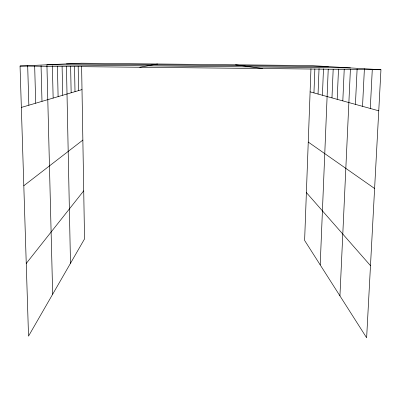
<?xml version="1.0" encoding="UTF-8"?>
<svg xmlns="http://www.w3.org/2000/svg" width="401" height="401" viewBox="0 0 401 401"><rect width="100%" height="100%" fill="white"/><g stroke="black" fill="none" stroke-linecap="round" stroke-linejoin="round"><path stroke-width="0.6" d="M310.96 68.711L304.615 240.43L366.634 337.792L380.95 69.739L311.076 65.584L81.558 63.208L20.05 66.03L28.531 336.118L84.536 238.916L81.609 66.28M313.953 92.917L314.86 68.897M318.048 94.045L319.041 68.551M322.424 95.253L323.482 68.792M320.204 264.901L328.234 69.107M331.973 97.894L333.176 69.383M337.196 99.333L338.509 69.072M342.815 100.887L344.223 69.413M339.938 295.878L350.414 69.162M355.426 104.37L357.121 68.947M362.539 106.335L364.399 68.756M370.288 108.471L372.303 69.228M26.25 263.442L83.719 190.821M23.809 185.743L82.862 140.074M21.348 107.428L82.004 89.608M139.718 67.258L157.528 63.995M66.396 63.904L328.334 66.611M350.474 67.929L46.917 64.797L52.671 294.219M20.05 66.03L380.95 69.739M235.562 64.802L262.424 68.521M310.103 91.854L378.755 110.811M308.249 142.064L374.609 188.52M306.384 192.565L370.489 265.642M27.679 65.679L28.852 105.227M34.666 65.98L35.704 103.212M41.052 65.694L41.995 101.363M52.376 65.789L53.143 98.09M57.418 66.18L58.105 96.631M66.446 66.36L70.486 263.302M62.1 66.596L62.716 95.278M74.536 66.661L75.002 91.669M70.626 66.185L71.142 92.801M78.185 66.461L78.616 90.606"/></g></svg>
